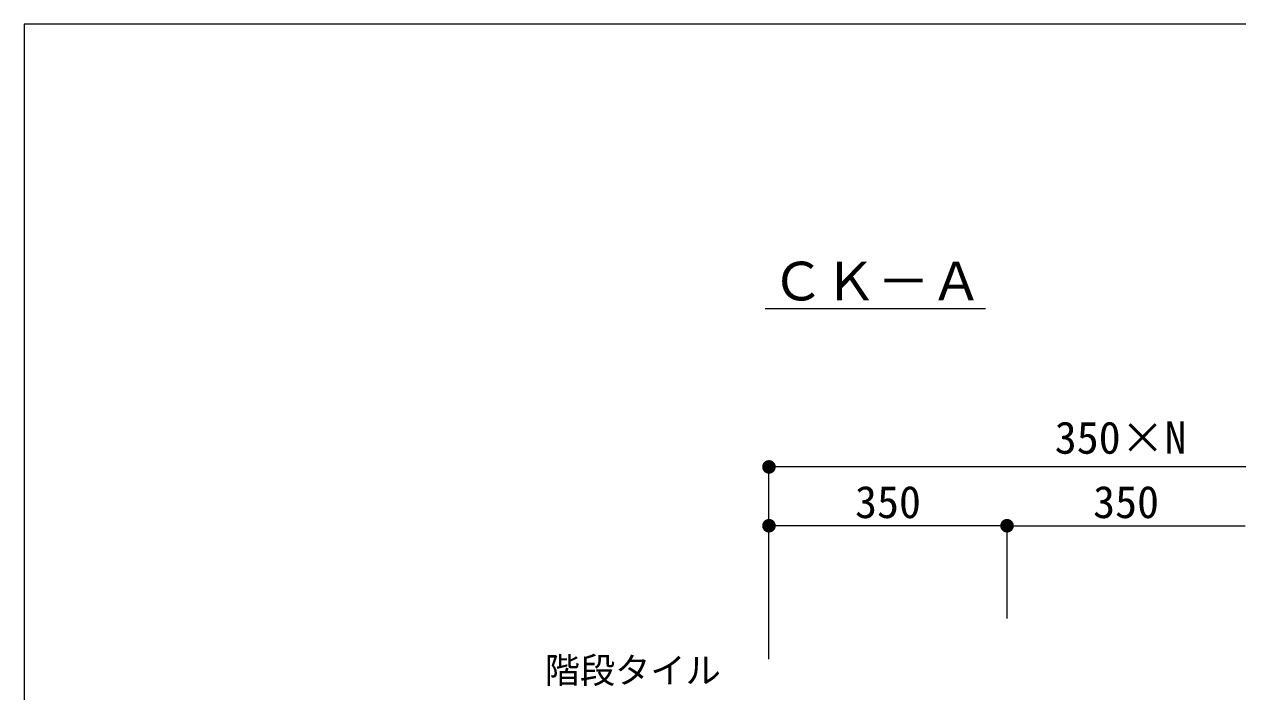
# Model space of a CAD drawing. Units: millimetres at full size, sheet at 1:20. Extents: x 170 to 5646, y 2192 to 5926.
# Drawn here: x 170 to 1953, y 4834 to 5816 of the extents above; entities that cross this region are included whole.
import ezdxf
from ezdxf.enums import TextEntityAlignment as Align

# ---------------------------------------------------------------- set-up
doc = ezdxf.new("R2010")
doc.units = ezdxf.units.MM
doc.header["$LTSCALE"] = 20
doc.layers.add('_0-0_', color=7, linetype='Continuous', lineweight=13)
doc.layers.add('寸法', color=1, linetype='Continuous', lineweight=13)
doc.styles.add('ＭＳ ゴシック', font='')
doc.styles.get('ＭＳ ゴシック').set_extended_font_data('MS Gothic')

# ---------------------------------------------------------------- blocks, each defined once
blk = doc.blocks.new('filled_dot')
at = {"color": 0, "linetype": 'Continuous', "lineweight": -2, "const_width": 1.25}
blk.add_lwpolyline([(-0.625, 0, 1), (0.625, 0, 1)], format="xyb", close=True, dxfattribs=at)

msp = doc.modelspace()

# ---------------------------------------------------------------- linework, layer by layer
at = {"layer": '_0-0_', "color": 6}
msp.add_lwpolyline([(5645.8, 5816.02), (169.55, 5816.02), (169.55, 2192.39), (5645.8, 2192.39)], close=True, dxfattribs=at)
at = {"layer": '寸法', "color": 3}
msp.add_line((1258.9, 5398.03), (1582.63, 5398.03), dxfattribs=at)
at = {"layer": '寸法'}
for p, q in [((2314.35, 5164.96), (1264.35, 5164.96)), ((1264.35, 4881.97), (1264.35, 5164.96)), ((1614.35, 5078.42), (1264.35, 5078.42)), ((1264.35, 4941.97), (1264.35, 5078.42)), ((1614.35, 4941.97), (1614.35, 5078.42)), ((1614.35, 5078.42), (1964.35, 5078.42)), ((1614.35, 4941.97), (1614.35, 5078.42))]:
    msp.add_line(p, q, dxfattribs=at)

# ---------------------------------------------------------------- block references
at = {"layer": '寸法', "xscale": 8, "yscale": 8}
for p in [(1264.35, 5164.96), (1264.35, 5078.42), (1614.35, 5078.42)]:
    msp.add_blockref('filled_dot', p, dxfattribs=at)
at = {"layer": '寸法', "xscale": 8, "yscale": 8, "rotation": 180}
msp.add_blockref('filled_dot', (1614.35, 5078.42), dxfattribs=at)

# ---------------------------------------------------------------- texts
at = {"layer": '寸法', "color": 3, "style": 'ＭＳ ゴシック'}
for s, height, p in [('ＣＫ－Ａ', 56.96, (1267.81, 5392.72)), ('階段タイル', 37.98, (934.61, 4835.48))]:
    msp.add_text(s, height=height, dxfattribs=at).set_placement(p, align=Align.BOTTOM_LEFT)
at = {"layer": '寸法', "style": 'ＭＳ ゴシック'}
for s, p in [('350×N', (1781.38, 5208.07)), ('350', (1439.35, 5113.42)), ('350', (1789.35, 5113.42))]:
    msp.add_text(s, height=47.47, dxfattribs=at).set_placement(p, align=Align.MIDDLE_CENTER)

doc.saveas('drawing.dxf')
